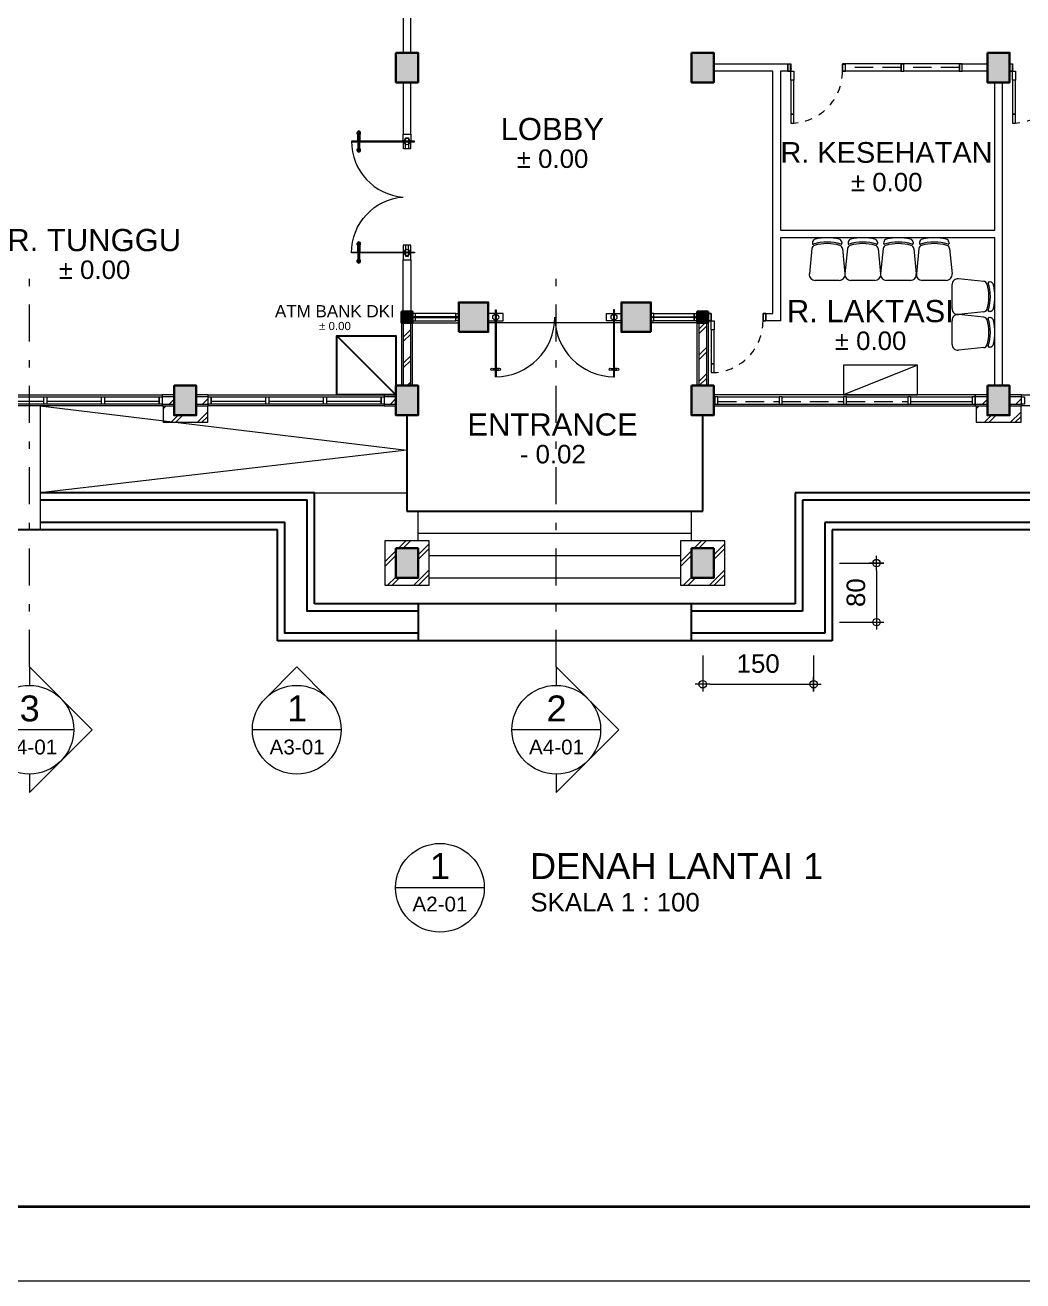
# Model space of a CAD drawing. Header units: millimetres. Extents: x -11 to 1625, y -267 to 180.
# Drawn here: x 1342.77 to 1356.27, y 118 to 134.98 of the extents above; entities that cross this region are included whole.
import ezdxf
from ezdxf.enums import TextEntityAlignment as Align

# ---------------------------------------------------------------- set-up
doc = ezdxf.new("R2010")
doc.units = ezdxf.units.MM
doc.linetypes.add('DASHDOT', pattern=[1, 0.5, -0.25, 0, -0.25])
doc.linetypes.add('HIDDEN', pattern=[0.375, 0.25, -0.125])
for name, color, linetype, lineweight in [('ars', 11, 'Continuous', 5), ('dinding', 5, 'Continuous', 15), ('FURNITURE', 163, 'Continuous', 5), ('GRS KOP', 1, 'Continuous', 35), ('KOLOM', 1, 'Continuous', 30), ('kop', 7, 'Continuous', 20), ('kus', 63, 'Continuous', 15), ('KUSEN', 30, 'Continuous', 15), ('lan', 7, 'Continuous', 15), ('not', 7, 'Continuous', 20), ('PARTISI', 190, 'Continuous', 9), ('sol kol', 8, 'Continuous', 0), ('u', 6, 'Continuous', 20)]:
    doc.layers.add(name, color=color, linetype=linetype, lineweight=lineweight)
doc.styles.add('BARU', font='complex.shx')
doc.styles.add('S', font='SIMPLEX', dxfattribs={"width": 1.1})
doc.styles.get("Standard").update_dxf_attribs({"font": 'ARIALUNI.TTF'})
doc.dimstyles.new('SK100', dxfattribs={"dimtxt": 0.25, "dimasz": 0.1, "dimexe": 0.1, "dimexo": 0, "dimgap": 0.15, "dimtad": 1, "dimdec": 0, "dimlfac": 100, "dimzin": 12, "dimdsep": 46, "dimtxsty": 'Standard', "dimblk": 'BULAT', "dimcen": 0.1, "dimclrd": 256, "dimclre": 256, "dimclrt": 256, "dimadec": 0, "dimazin": 3, "dimtfac": 1, "dimtdec": 0, "dimtofl": 0, "dimtmove": 0, "dimatfit": 3, "dimldrblk": 'BULAT', "dimfxl": 0, "dimtolj": 1, "dimtzin": 0, "dimlwd": -1, "dimlwe": -1, "dimarcsym": 0})
pattern_1 = [(45, (1349.4393, 126.65682), (-0.176777, 0.176777), []), (45, (1349.5018, 126.65682), (-0.176777, 0.176777), [])]

# ---------------------------------------------------------------- blocks, each defined once
blk = doc.blocks.new('kop')
at = {"layer": 'GRS KOP'}
blk.add_lwpolyline([(1, 54), (83, 54), (83, 1), (1, 1)], close=True, dxfattribs=at)
at = {"layer": 'kop', "color": 7}
blk.add_line((0, 0), (84, 0), dxfattribs=at)
at = {"layer": 'kop', "style": 'BARU', "flags": 4}
for p, height in [((73.8, 5.4), 0.35), ((80.303, 5.382), 0.25), ((73.8, 4.9), 0.35), ((80.303, 4.882), 0.25), ((73.8, 4.4), 0.35), ((80.303, 4.382), 0.25)]:
    blk.add_attdef('-', p, '', height=height, dxfattribs=at)
at = {"layer": 'kop', "flags": 4}
for tag, p in [('AR-00', (78.057, 2.648)), ('00', (81.238, 2.647))]:
    blk.add_attdef(tag, text='', height=0.35, dxfattribs=at).set_placement(p, align=Align.MIDDLE)
blk = doc.blocks.new('Ndtpd')
blk.add_line((0.747, 0), (-0.747, 0))
blk.add_circle((0, 0), 0.747)
at = {"flags": 4}
for tag, height, p in [('NO', 0.5, (0, 0.148)), ('NOLBR', 0.3, (0, -0.398))]:
    blk.add_attdef(tag, text='', height=height, dxfattribs=at).set_placement(p, align=Align.CENTER)
for tag, p, height in [('NDTPD', (1.516, 0.148), 0.5), ('SKALA', (1.523, -0.398), 0.3)]:
    blk.add_attdef(tag, p, '', height=height, dxfattribs=at)
blk = doc.blocks.new('Npkn')
for p, q in [((0, 0.849), (0.849, 0)), ((0, 0.849), (0, 0.6)), ((0.6, 0), (-0.6, 0)), ((0, -0.849), (0.849, 0)), ((0, -0.6), (0, -0.849))]:
    blk.add_line(p, q)
blk.add_circle((0, 0), 0.6)
at = {"color": 5, "style": 'S', "width": 0.75, "flags": 4}
blk.add_attdef('NO', text='', height=0.3, dxfattribs=at).set_placement((0.005, 0.113), align=Align.CENTER)
at = {"style": 'S', "width": 0.75, "flags": 4}
blk.add_attdef('NOLBR', text='', height=0.2, dxfattribs=at).set_placement((0.005, -0.334), align=Align.CENTER)
blk = doc.blocks.new('Ntm')
for p, q in [((-0.424, 0.424), (0, 0.849)), ((0.424, 0.424), (0, 0.849)), ((0.6, 0), (-0.6, 0))]:
    blk.add_line(p, q)
blk.add_circle((0, 0), 0.6)
at = {"color": 5, "style": 'S', "width": 0.75, "flags": 4}
blk.add_attdef('NO', text='', height=0.3, dxfattribs=at).set_placement((0.005, 0.113), align=Align.CENTER)
at = {"style": 'S', "width": 0.75, "flags": 4}
blk.add_attdef('NOLBR', text='', height=0.2, dxfattribs=at).set_placement((0.005, -0.334), align=Align.CENTER)
blk = doc.blocks.new('K1')
at = {"layer": 'KOLOM'}
blk.add_lwpolyline([(0.2, 0.15), (-0.2, 0.15), (-0.2, -0.15), (0.2, -0.15), (0.2, 0.15)], dxfattribs=at)
blk = doc.blocks.new('NOTASI RUANG')
at = {"layer": 'not'}
for height, p in [(0.26, (-0.011, 0.3)), (0.175, (-0.009, -0.017))]:
    blk.add_attdef('RUANG', text='', height=height, dxfattribs=at).set_placement(p, align=Align.MIDDLE_CENTER)
blk = doc.blocks.new('P 70')
at = {"linetype": 'HIDDEN', "ltscale": 0.3}
blk.add_lwpolyline([(-0.74, 0.1, -0.414214), (-0.04, 0.8, -1.303225)], format="xyb", dxfattribs=at)
for points in [[(-0.04, 0.8), (-0.08, 0.8), (-0.08, 0.68), (-0.04, 0.68)], [(-0.04, 0.68), (-0.08, 0.68), (-0.08, 0.22), (-0.04, 0.22)], [(-0.04, 0.1), (-0.08, 0.1), (-0.08, 0.22), (-0.04, 0.22)], [(-0.735, 0.06), (-0.74, 0.06), (-0.74, 0.061), (-0.74, 0.1), (-0.78, 0.1), (-0.78, 0), (-0.74, 0), (-0.74, 0.056), (-0.735, 0.058)], [(-0.742, 0.002), (-0.778, 0.002), (-0.778, 0.098), (-0.742, 0.098)], [(-0.045, 0.06), (-0.04, 0.06), (-0.04, 0.061), (-0.04, 0.1), (0, 0.1), (0, 0), (-0.04, 0), (-0.04, 0.056), (-0.045, 0.058)], [(-0.038, 0.002), (-0.002, 0.002), (-0.002, 0.098), (-0.038, 0.098)]]:
    blk.add_lwpolyline(points, close=True)
blk = doc.blocks.new('KP')
at = {"layer": 'KOLOM'}
blk.add_lwpolyline([(0.075, -0.075), (-0.075, -0.075), (-0.075, 0.075), (0.075, 0.075), (0.075, -0.075)], dxfattribs=at)
blk = doc.blocks.new('P1')
at = {"lineweight": 5}
h = blk.add_hatch(dxfattribs=at)
h.set_pattern_fill('ANSI31', color=256, scale=0.020282, angle=-315, style=0)
h.set_pattern_definition([(179.99999863, (-506.106483, 1417.280242), (6.07e-11, 0.0025352112676), [])])
h.paths.add_polyline_path([(-1.729, 0.805, -1), (-1.693, 0.77, -1)])
h.paths.add_polyline_path([(-1.724, 0.801, 1), (-1.697, 0.774, 1)], flags=16)
h = blk.add_hatch(dxfattribs=at)
h.set_pattern_fill('ANSI31', color=256, scale=0.020282, angle=-315, style=0)
h.set_pattern_definition([(270.00000137, (1414.9464214, -503.7726625), (0.0025352112676, 6.07e-11), [])])
h.paths.add_polyline_path([(-1.528, 0.605, 1), (-1.564, 0.641, 1)])
h.paths.add_polyline_path([(-1.532, 0.609, -1), (-1.56, 0.637, -1)], flags=16)
h = blk.add_hatch(dxfattribs=at)
h.set_pattern_fill('ANSI31', color=256, scale=0.020282, angle=-315, style=0)
h.set_pattern_definition([(179.99999863, (-505.0458133, 1416.2195722), (6.07e-11, 0.0025352112676), [])])
h.paths.add_polyline_path([(-0.668, -0.255, -1), (-0.632, -0.291, -1)])
h.paths.add_polyline_path([(-0.664, -0.259, 1), (-0.636, -0.287, 1)], flags=16)
h = blk.add_hatch(dxfattribs=at)
h.set_pattern_fill('ANSI31', color=256, scale=0.020282, angle=-315, style=0)
h.set_pattern_definition([(270.00000137, (1416.0070912, -504.8333323), (0.0025352112676, 6.07e-11), [])])
h.paths.add_polyline_path([(-0.468, -0.455, 1), (-0.504, -0.42, 1)])
h.paths.add_polyline_path([(-0.472, -0.451, -1), (-0.499, -0.424, -1)], flags=16)
for p, q in [((-1.724, 0.801), (-1.697, 0.774)), ((-1.686, 0.781), (-1.623, 0.718)), ((-1.553, 0.648), (-1.616, 0.711)), ((-1.532, 0.609), (-1.56, 0.637)), ((-0.664, -0.259), (-0.636, -0.287)), ((-0.625, -0.28), (-0.562, -0.343)), ((-0.492, -0.413), (-0.555, -0.35)), ((-0.472, -0.451), (-0.499, -0.424))]:
    blk.add_line(p, q, dxfattribs=at)
at = {"color": 9, "lineweight": 5}
for p, q in [((-1.641, 0.7), (-1.704, 0.763)), ((-1.634, 0.693), (-1.571, 0.63)), ((-0.58, -0.361), (-0.643, -0.298)), ((-0.573, -0.368), (-0.51, -0.431))]:
    blk.add_line(p, q, dxfattribs=at)
at = {"color": 8, "lineweight": 5}
for p, q in [((-1.64, 0.701), (-1.703, 0.763)), ((-1.639, 0.702), (-1.701, 0.764)), ((-1.636, 0.705), (-1.697, 0.766)), ((-1.631, 0.71), (-1.692, 0.771)), ((-1.633, 0.694), (-1.57, 0.631)), ((-1.632, 0.695), (-1.57, 0.633)), ((-1.629, 0.698), (-1.568, 0.637)), ((-1.624, 0.703), (-1.563, 0.642)), ((-0.58, -0.36), (-0.642, -0.297)), ((-0.578, -0.358), (-0.64, -0.296)), ((-0.575, -0.356), (-0.636, -0.294)), ((-0.57, -0.351), (-0.631, -0.29)), ((-0.572, -0.367), (-0.51, -0.43)), ((-0.571, -0.366), (-0.509, -0.428)), ((-0.568, -0.363), (-0.507, -0.424)), ((-0.563, -0.358), (-0.502, -0.419))]:
    blk.add_line(p, q, dxfattribs=at)
for points in [[(-1.1, 1.241), (-1.701, 0.64), (-1.694, 0.633), (-1.093, 1.234), (-1.1, 1.241)], [(-1.273, 1.202), (-1.202, 1.273), (-1.061, 1.132), (-1.132, 1.061), (-1.273, 1.202)], [(-0.032, 0.173), (-0.633, -0.428), (-0.64, -0.421), (-0.039, 0.18), (-0.032, 0.173)], [(-0.071, 0), (0, 0.071), (-0.142, 0.212), (-0.212, 0.142), (-0.071, 0)]]:
    blk.add_lwpolyline(points)
at = {"lineweight": 9}
for points in [[(-1.153, 1.181), (-1.181, 1.153), (-1.216, 1.188), (-1.188, 1.216)], [(-1.082, 1.11), (-1.11, 1.082), (-1.181, 1.153), (-1.153, 1.181)], [(-0.163, 0.191), (-0.191, 0.163), (-0.12, 0.092), (-0.092, 0.12)], [(-0.092, 0.12), (-0.12, 0.092), (-0.085, 0.057), (-0.057, 0.085)]]:
    blk.add_lwpolyline(points, close=True, dxfattribs=at)
at = {"lineweight": 5}
for points in [[(-1.697, 0.801), (-1.724, 0.774)], [(-1.532, 0.637), (-1.56, 0.609)], [(-0.636, -0.259), (-0.664, -0.287)], [(-0.472, -0.424), (-0.499, -0.451)]]:
    blk.add_lwpolyline(points, dxfattribs=at)
for points in [[(-1.701, 0.64, 0.396093), (-0.672, 0.601)], [(-0.633, -0.428, -0.396093), (-0.672, 0.601)]]:
    blk.add_lwpolyline(points, format="xyb")
for centre in [(-1.167, 1.167), (-0.106, 0.106)]:
    blk.add_circle(centre, 0.04)
for centre, radius in [((-1.711, 0.788), 0.0254), ((-1.711, 0.788), 0.0195), ((-1.546, 0.623), 0.0254), ((-1.546, 0.623), 0.0195), ((-0.65, -0.273), 0.0254), ((-0.65, -0.273), 0.0195), ((-0.486, -0.437), 0.0254), ((-0.486, -0.437), 0.0195)]:
    blk.add_circle(centre, radius, dxfattribs=at)
blk = doc.blocks.new('KR 02')
for p, q in [((-0.516, 0.198), (-0.501, 0.2)), ((-0.431, 0.207), (-0.088, 0.241)), ((0, 0.162), (0, -0.162)), ((-0.516, -0.198), (-0.501, -0.2)), ((-0.431, -0.207), (-0.088, -0.241))]:
    blk.add_line(p, q)
for centre, radius, start, end in [((-0.511, 0.149), 0.05, 95.7106, 166.8763), ((0.127, 0), 0.645, 163.134, 196.866), ((-0.5, 0.19), 0.01, 343.134, 95.7106), ((0.127, 0), 0.625, 164.1329, 195.8671), ((-0.426, 0.157), 0.05, 95.7106, 164.1329), ((-0.08, 0.162), 0.08, 0, 95.7106), ((0.127, 0), 0.705, 166.8763, 193.1237), ((-0.511, -0.149), 0.05, 193.1237, 264.2894), ((-0.08, -0.162), 0.08, 264.2894, 0), ((-0.5, -0.19), 0.01, 264.2894, 16.866), ((-0.426, -0.157), 0.05, 195.8671, 264.2894)]:
    blk.add_arc(centre, radius, start, end)
blk = doc.blocks.new('R. LAKTASI')
blk.add_lwpolyline([(1.756, 0.4), (0.756, 0.4), (0.756, 0), (1.756, 0), (1.756, 0.4), (0.756, 0)])
for p, rotation in [((0.533, 1.547), 270), ((0.533, 1.547), 270), ((1.015, 1.547), 270), ((1.015, 1.547), 270), ((1.497, 1.547), 270), ((1.497, 1.547), 270), ((1.981, 1.547), 270), ((1.981, 1.547), 270), ((2.222, 1.328), 180), ((2.222, 1.328), 180), ((2.222, 0.845), 180), ((2.222, 0.845), 180)]:
    blk.add_blockref('KR 02', p, dxfattribs=dict(rotation=rotation))
blk = doc.blocks.new('BULAT')
for p, q in [((-1, 0), (1, 0)), ((0, -1), (0, 1))]:
    blk.add_line(p, q)
blk.add_circle((0, 0), 0.5)
blk = doc.blocks.new('*D1362')
at = {"layer": 'Defpoints', "color": 0, "ltscale": 0.15}
for p in [(1353.789, 127.707), (1353.789, 126.907), (1354.289, 126.907)]:
    blk.add_point(p, dxfattribs=at)
at = {"layer": 'u', "ltscale": 0.15}
for p, q in [((1353.789, 127.707), (1354.389, 127.707)), ((1354.289, 127.607), (1354.289, 127.007)), ((1353.789, 126.907), (1354.389, 126.907))]:
    blk.add_line(p, q, dxfattribs=at)
at = {"layer": 'u', "ltscale": 0.15, "xscale": 0.1, "yscale": 0.1, "zscale": 0.1}
for p, rotation in [((1354.289, 127.707), 90), ((1354.289, 126.907), 270)]:
    blk.add_blockref('BULAT', p, dxfattribs=dict(at, rotation=rotation))
at = {"layer": 'u', "ltscale": 0.15, "insert": (1354.012, 127.307), "char_height": 0.25, "attachment_point": 5, "rotation": 90}
blk.add_mtext('\\A1;80', dxfattribs=at)
blk = doc.blocks.new('*D1363')
at = {"layer": 'Defpoints', "color": 0, "ltscale": 0.15}
for p in [(1351.939, 126.457), (1353.439, 126.457), (1353.439, 126.068)]:
    blk.add_point(p, dxfattribs=at)
at = {"layer": 'u', "ltscale": 0.15}
for p, q in [((1351.939, 126.457), (1351.939, 125.968)), ((1353.439, 126.457), (1353.439, 125.968)), ((1352.039, 126.068), (1353.339, 126.068))]:
    blk.add_line(p, q, dxfattribs=at)
at = {"layer": 'u', "ltscale": 0.15, "xscale": 0.1, "yscale": 0.1, "zscale": 0.1, "rotation": 180}
blk.add_blockref('BULAT', (1351.939, 126.068), dxfattribs=at)
at = {"layer": 'u', "ltscale": 0.15, "xscale": 0.1, "yscale": 0.1, "zscale": 0.1}
blk.add_blockref('BULAT', (1353.439, 126.068), dxfattribs=at)
at = {"layer": 'u', "ltscale": 0.15, "insert": (1352.689, 126.346), "char_height": 0.25, "attachment_point": 5}
blk.add_mtext('\\A1;150', dxfattribs=at)

msp = doc.modelspace()

# ---------------------------------------------------------------- hatches: boundary and pattern name
at = {"layer": 'ars'}
h = msp.add_hatch(dxfattribs=at)
h.set_pattern_fill('TEMBOK', color=256, scale=0.25)
h.set_pattern_definition(pattern_1)
h.paths.add_polyline_path([(1347.8893084, 130.9568196), (1347.8893084, 130.1068196), (1347.9893084, 130.1068196), (1347.9893084, 130.9568196)])
h = msp.add_hatch(dxfattribs=at)
h.set_pattern_fill('TEMBOK', color=256, scale=0.25)
h.set_pattern_definition(pattern_1)
h.paths.add_polyline_path([(1351.9893084, 130.9568196), (1351.9893084, 130.1068196), (1351.8893084, 130.1068196), (1351.8893084, 130.9568196)])
h = msp.add_hatch(dxfattribs=at)
h.set_pattern_fill('TEMBOK', color=256, scale=0.25)
h.set_pattern_definition([(45, (1340.37137, 128.33182), (-0.176777, 0.176777), []), (45, (1340.43387, 128.33182), (-0.176777, 0.176777), [])])
h.paths.add_polyline_path([(1344.7893084, 129.9568196), (1344.6293084, 129.9568196), (1344.6293084, 129.8568196), (1344.7893084, 129.8568196)])
h = msp.add_hatch(dxfattribs=at)
h.set_pattern_fill('TEMBOK', color=256, scale=0.25)
h.set_pattern_definition([(45, (1340.82137, 128.33182), (-0.176777, 0.176777), []), (45, (1340.88387, 128.33182), (-0.176777, 0.176777), [])])
h.paths.add_polyline_path([(1345.2493084, 129.9568196), (1345.0893084, 129.9568196), (1345.0893084, 129.8568196), (1345.2493084, 129.8568196)])
h = msp.add_hatch(dxfattribs=at)
h.set_pattern_fill('TEMBOK', color=256, scale=0.25)
h.set_pattern_definition([(45, (1343.36137, 128.33182), (-0.176777, 0.176777), []), (45, (1343.42387, 128.33182), (-0.176777, 0.176777), [])])
h.paths.add_polyline_path([(1347.7893084, 129.9568196), (1347.6293084, 129.9568196), (1347.6293084, 129.8568196), (1347.7893084, 129.8568196)])
h = msp.add_hatch(dxfattribs=at)
h.set_pattern_fill('TEMBOK', color=256, scale=0.25)
h.set_pattern_definition([(45, (1351.37137, 128.33182), (-0.176777, 0.176777), []), (45, (1351.43387, 128.33182), (-0.176777, 0.176777), [])])
h.paths.add_polyline_path([(1355.7893084, 129.9568196), (1355.6393084, 129.9568196), (1355.6393084, 129.8568196), (1355.7893084, 129.8568196)])
h = msp.add_hatch(dxfattribs=at)
h.set_pattern_fill('TEMBOK', color=256, scale=0.25)
h.set_pattern_definition([(45, (1351.82137, 128.33182), (-0.176777, 0.176777), []), (45, (1351.88387, 128.33182), (-0.176777, 0.176777), [])])
h.paths.add_polyline_path([(1356.2493084, 129.9568196), (1356.0893084, 129.9568196), (1356.0893084, 129.8568196), (1356.2493084, 129.8568196)])
h = msp.add_hatch(dxfattribs=at)
h.set_pattern_fill('TEMBOK', color=256, scale=0.25)
h.set_pattern_definition([(45, (1070.21416, 61.1967), (-0.1767767, 0.1767767), []), (45, (1070.27666, 61.1967), (-0.1767767, 0.1767767), [])])
h.paths.add_polyline_path([(1344.7893084, 129.7068196), (1344.7893084, 129.8318196), (1344.6393084, 129.8318196), (1344.6393084, 129.6068196), (1345.2393084, 129.6068196), (1345.2393084, 129.8318196), (1345.0893084, 129.8318196), (1345.0893084, 129.7068196)])
h = msp.add_hatch(dxfattribs=at)
h.set_pattern_fill('TEMBOK', color=256, scale=0.25)
h.set_pattern_definition([(45, (1081.21416, 61.1967), (-0.1767767, 0.1767767), []), (45, (1081.27666, 61.1967), (-0.1767767, 0.1767767), [])])
h.paths.add_polyline_path([(1355.7893084, 129.7068196), (1355.7893084, 129.8318196), (1355.6393084, 129.8318196), (1355.6393084, 129.6068196), (1356.2393084, 129.6068196), (1356.2393084, 129.8318196), (1356.0893084, 129.8318196), (1356.0893084, 129.7068196)])
h = msp.add_hatch(dxfattribs=at)
h.set_pattern_fill('TEMBOK', color=256, scale=0.25)
h.set_pattern_definition([(45, (1067.21416, 61.1967), (-0.1767767, 0.1767767), []), (45, (1067.27666, 61.1967), (-0.1767767, 0.1767767), [])])
h.paths.add_polyline_path([(1348.2393084, 128.0068196), (1347.6393084, 128.0068196), (1347.6393084, 127.4068196), (1348.2393084, 127.4068196)])
h.paths.add_polyline_path([(1348.0893084, 127.5068196), (1347.7893084, 127.5068196), (1347.7893084, 127.9068196), (1348.0893084, 127.9068196)], flags=16)
h = msp.add_hatch(dxfattribs=at)
h.set_pattern_fill('TEMBOK', color=256, scale=0.25)
h.set_pattern_definition([(45, (1071.21416, 61.1967), (-0.1767767, 0.1767767), []), (45, (1071.27666, 61.1967), (-0.1767767, 0.1767767), [])])
h.paths.add_polyline_path([(1352.2393084, 128.0068196), (1351.6393084, 128.0068196), (1351.6393084, 127.4068196), (1352.2393084, 127.4068196)])
h.paths.add_polyline_path([(1352.0893084, 127.5068196), (1351.7893084, 127.5068196), (1351.7893084, 127.9068196), (1352.0893084, 127.9068196)], flags=16)
at = {"layer": 'sol kol'}
for points in [[(1347.7893084, 134.6068196), (1347.7893084, 134.2068196), (1348.0893084, 134.2068196), (1348.0893084, 134.6068196)], [(1351.7893084, 134.6068196), (1351.7893084, 134.2068196), (1352.0893084, 134.2068196), (1352.0893084, 134.6068196)], [(1355.7893084, 134.6068196), (1355.7893084, 134.2068196), (1356.0893084, 134.2068196), (1356.0893084, 134.6068196)], [(1347.8643084, 131.1068196), (1348.0143084, 131.1068196), (1348.0143084, 130.9568196), (1347.8643084, 130.9568196)], [(1348.6393084, 131.2318196), (1348.6393084, 130.8318196), (1349.0393084, 130.8318196), (1349.0393084, 131.2318196)], [(1350.8393084, 131.2318196), (1350.8393084, 130.8318196), (1351.2393084, 130.8318196), (1351.2393084, 131.2318196)], [(1352.0143084, 131.1068196), (1351.8643084, 131.1068196), (1351.8643084, 130.9568196), (1352.0143084, 130.9568196)], [(1344.7893084, 130.1068196), (1344.7893084, 129.7068196), (1345.0893084, 129.7068196), (1345.0893084, 130.1068196)], [(1347.7893084, 130.1068196), (1347.7893084, 129.7068196), (1348.0893084, 129.7068196), (1348.0893084, 130.1068196)], [(1351.7893084, 130.1068196), (1351.7893084, 129.7068196), (1352.0893084, 129.7068196), (1352.0893084, 130.1068196)], [(1355.7893084, 130.1068196), (1355.7893084, 129.7068196), (1356.0893084, 129.7068196), (1356.0893084, 130.1068196)], [(1347.7893084, 127.9068196), (1347.7893084, 127.5068196), (1348.0893084, 127.5068196), (1348.0893084, 127.9068196)], [(1351.7893084, 127.9068196), (1351.7893084, 127.5068196), (1352.0893084, 127.5068196), (1352.0893084, 127.9068196)]]:
    msp.add_hatch(color=256, dxfattribs=at).paths.add_polyline_path(points)

# ---------------------------------------------------------------- linework, layer by layer
for p, q in [((1347.9393084, 129.7068196), (1347.9393084, 128.4068196)), ((1351.9393084, 128.4068196), (1351.9393084, 129.7068196)), ((1346.6893084, 128.6568196), (1342.9793084, 128.6568196)), ((1346.6893084, 127.1568196), (1346.6893084, 128.6568196)), ((1362.0143084, 128.6568196), (1353.1893084, 128.6568196)), ((1353.1893084, 128.6568196), (1353.1893084, 127.1568196)), ((1362.0143084, 128.5568196), (1353.2893084, 128.5568196)), ((1353.2893084, 128.5568196), (1353.2893084, 127.0568196)), ((1347.9393084, 128.4068196), (1351.9393084, 128.4068196)), ((1362.0143084, 128.2568196), (1353.5893084, 128.2568196)), ((1353.5893084, 128.2568196), (1353.5893084, 126.7568196)), ((1346.1893084, 128.1568196), (1337.1893084, 128.1568196)), ((1346.1893084, 126.6568196), (1346.1893084, 128.1568196)), ((1363.6893084, 128.1568196), (1353.6893084, 128.1568196)), ((1353.6893084, 128.1568196), (1353.6893084, 126.6568196)), ((1353.1893084, 127.1568196), (1346.6893084, 127.1568196)), ((1348.0893084, 127.1568196), (1348.0893084, 126.6568196)), ((1351.7893084, 126.6568196), (1351.7893084, 127.1568196)), ((1353.2893084, 127.0568196), (1351.7893084, 127.0568196)), ((1353.5893084, 126.7568196), (1351.7893084, 126.7568196)), ((1353.6893084, 126.6568196), (1346.1893084, 126.6568196))]:
    msp.add_line(p, q)
for points in [[(1346.9893084, 130.7818196), (1347.7893084, 130.7818196), (1347.7893084, 129.9818196), (1346.9893084, 129.9818196), (1346.9893084, 130.7818196), (1347.7893084, 129.9818196)], [(1348.0893084, 127.0568196), (1346.5893084, 127.0568196), (1346.5893084, 128.5568196), (1342.9793084, 128.5568196)], [(1348.0893084, 126.7568196), (1346.2893084, 126.7568196), (1346.2893084, 128.2568196), (1342.9793084, 128.2568196)]]:
    msp.add_lwpolyline(points)
at = {"layer": 'ars'}
for points in [[(1347.8893084, 130.9568196), (1347.8893084, 130.1068196), (1347.9893084, 130.1068196), (1347.9893084, 130.9568196)], [(1351.9893084, 130.9568196), (1351.9893084, 130.1068196), (1351.8893084, 130.1068196), (1351.8893084, 130.9568196)], [(1344.7893084, 129.9568196), (1344.6293084, 129.9568196), (1344.6293084, 129.8568196), (1344.7893084, 129.8568196)], [(1345.2493084, 129.9568196), (1345.0893084, 129.9568196), (1345.0893084, 129.8568196), (1345.2493084, 129.8568196)], [(1347.7893084, 129.9568196), (1347.6293084, 129.9568196), (1347.6293084, 129.8568196), (1347.7893084, 129.8568196)], [(1355.7893084, 129.9568196), (1355.6243084, 129.9568196), (1355.6243084, 129.8568196), (1355.7893084, 129.8568196)], [(1356.2493084, 129.9568196), (1356.0893084, 129.9568196), (1356.0893084, 129.8568196), (1356.2493084, 129.8568196)]]:
    msp.add_lwpolyline(points, close=True, dxfattribs=at)
at = {"layer": 'dinding'}
for points in [[(1347.8643084, 130.9568196), (1347.8643084, 130.1068196), (1348.0143084, 130.1068196), (1348.0143084, 130.9568196)], [(1352.0143084, 130.9568196), (1352.0143084, 130.1068196), (1351.8643084, 130.1068196), (1351.8643084, 130.9568196)], [(1344.7893084, 129.9818196), (1344.6293084, 129.9818196), (1344.6293084, 129.8318196), (1344.7893084, 129.8318196)], [(1345.2493084, 129.9818196), (1345.0893084, 129.9818196), (1345.0893084, 129.8318196), (1345.2493084, 129.8318196)], [(1347.7893084, 129.9818196), (1347.6293084, 129.9818196), (1347.6293084, 129.8318196), (1347.7893084, 129.8318196)], [(1355.7893084, 129.9818196), (1355.6243084, 129.9818196), (1355.6243084, 129.8318196), (1355.7893084, 129.8318196)], [(1356.2493084, 129.9818196), (1356.0893084, 129.9818196), (1356.0893084, 129.8318196), (1356.2493084, 129.8318196)]]:
    msp.add_lwpolyline(points, close=True, dxfattribs=at)
at = {"layer": 'KOLOM'}
for points in [[(1348.6393084, 130.8318196), (1349.0393084, 130.8318196), (1349.0393084, 131.2318196), (1348.6393084, 131.2318196)], [(1351.2393084, 130.8318196), (1350.8393084, 130.8318196), (1350.8393084, 131.2318196), (1351.2393084, 131.2318196)]]:
    msp.add_lwpolyline(points, close=True, dxfattribs=at)
at = {"layer": 'kus'}
for p, q in [((1354.6193084, 134.4568196), (1353.8693084, 134.4568196)), ((1354.6193084, 134.3568196), (1353.8693084, 134.3568196)), ((1355.4093084, 134.4568196), (1354.6593084, 134.4568196)), ((1355.4093084, 134.3568196), (1354.6593084, 134.3568196)), ((1348.5993084, 131.0818196), (1348.0543084, 131.0818196)), ((1348.0543084, 130.9818196), (1348.5993084, 130.9818196)), ((1351.2793084, 131.0818196), (1351.8243084, 131.0818196)), ((1351.8243084, 130.9818196), (1351.2793084, 130.9818196)), ((1351.8243084, 131.0818196), (1351.8243084, 130.9818196)), ((1352.1443084, 129.9568196), (1352.9743084, 129.9568196)), ((1353.0143084, 129.9568196), (1353.8443084, 129.9568196)), ((1353.8843084, 129.9568196), (1354.7143084, 129.9568196)), ((1354.7543084, 129.9568196), (1355.5843084, 129.9568196)), ((1343.0293084, 129.8918196), (1342.2893084, 129.8918196)), ((1343.8093084, 129.8918196), (1343.0693084, 129.8918196)), ((1344.5893084, 129.8918196), (1343.8493084, 129.8918196)), ((1346.0293084, 129.8918196), (1345.2893084, 129.8918196)), ((1346.8093084, 129.8918196), (1346.0693084, 129.8918196)), ((1347.5893084, 129.8918196), (1346.8493084, 129.8918196)), ((1352.1443084, 129.8568196), (1352.9743084, 129.8568196)), ((1353.0143084, 129.8568196), (1353.8443084, 129.8568196)), ((1353.8843084, 129.8568196), (1354.7143084, 129.8568196)), ((1354.7543084, 129.8918196), (1355.5843084, 129.8918196)), ((1354.7543084, 129.8568196), (1355.5843084, 129.8568196))]:
    msp.add_line(p, q, dxfattribs=at)
at = {"layer": 'kus', "linetype": 'HIDDEN'}
for p, q in [((1354.6193084, 134.4068196), (1353.8693084, 134.4068196)), ((1355.4093084, 134.4068196), (1354.6593084, 134.4068196)), ((1352.1443084, 129.8918196), (1352.9743084, 129.8918196)), ((1353.0143084, 129.8918196), (1353.8443084, 129.8918196)), ((1353.8843084, 129.8918196), (1354.7143084, 129.8918196))]:
    msp.add_line(p, q, dxfattribs=at)
at = {"layer": 'kus'}
for points in [[(1354.6193084, 134.3568196), (1354.6593084, 134.3568196), (1354.6593084, 134.4568196), (1354.6193084, 134.4568196)], [(1354.6213084, 134.3588196), (1354.6573084, 134.3588196), (1354.6573084, 134.4548196), (1354.6213084, 134.4548196)], [(1355.4093084, 134.3568196), (1355.4493084, 134.3568196), (1355.4493084, 134.4568196), (1355.4093084, 134.4568196)], [(1355.4113084, 134.3588196), (1355.4473084, 134.3588196), (1355.4473084, 134.4548196), (1355.4113084, 134.4548196)], [(1349.1443084, 130.2268196), (1349.1343084, 130.2268196), (1349.1343084, 131.1318196), (1349.1443084, 131.1318196)], [(1350.7343084, 130.2268196), (1350.7443084, 130.2268196), (1350.7443084, 131.1318196), (1350.7343084, 131.1318196)], [(1348.0543084, 131.0263196), (1348.0528561, 131.0263196), (1348.0528561, 131.0288196), (1348.0511088, 131.0288196), (1348.04935, 131.0263196), (1348.0393084, 131.0263196), (1348.0393084, 131.0373196), (1348.04935, 131.0373196), (1348.0511088, 131.0348196), (1348.0528561, 131.0348196), (1348.0528561, 131.0373196), (1348.0543084, 131.0373196), (1348.0543084, 131.0818196), (1348.0143084, 131.0818196), (1348.0143084, 130.9818196), (1348.0543084, 130.9818196)], [(1348.0373084, 131.0243196), (1348.0373084, 131.0393196), (1348.0523084, 131.0393196), (1348.0523084, 131.0798196), (1348.0163084, 131.0798196), (1348.0163084, 130.9838196), (1348.0523084, 130.9838196), (1348.0523084, 131.0243196)], [(1348.0393084, 131.0368196), (1348.0393084, 131.0268196), (1348.6143084, 131.0268196), (1348.6143084, 131.0368196)], [(1348.6013084, 131.0798196), (1348.6373084, 131.0798196), (1348.6373084, 130.9838196), (1348.6013084, 130.9838196), (1348.6013084, 131.0243196), (1348.6163084, 131.0243196), (1348.6163084, 131.0393196), (1348.6013084, 131.0393196)], [(1351.2773084, 131.0798196), (1351.2413084, 131.0798196), (1351.2413084, 130.9838196), (1351.2773084, 130.9838196), (1351.2773084, 131.0243196), (1351.2623084, 131.0243196), (1351.2623084, 131.0393196), (1351.2773084, 131.0393196)], [(1351.8393084, 131.0368196), (1351.8393084, 131.0268196), (1351.2643084, 131.0268196), (1351.2643084, 131.0368196)], [(1351.8243084, 131.0263196), (1351.8257607, 131.0263196), (1351.8257607, 131.0288196), (1351.827508, 131.0288196), (1351.8292668, 131.0263196), (1351.8393084, 131.0263196), (1351.8393084, 131.0373196), (1351.8292668, 131.0373196), (1351.827508, 131.0348196), (1351.8257607, 131.0348196), (1351.8257607, 131.0373196), (1351.8243084, 131.0373196), (1351.8243084, 131.0818196), (1351.8643084, 131.0818196), (1351.8643084, 130.9818196), (1351.8243084, 130.9818196)], [(1351.8413084, 131.0243196), (1351.8413084, 131.0393196), (1351.8263084, 131.0393196), (1351.8263084, 131.0798196), (1351.8623084, 131.0798196), (1351.8623084, 130.9838196), (1351.8263084, 130.9838196), (1351.8263084, 131.0243196)], [(1342.2893084, 129.9568196), (1344.5893084, 129.9568196), (1344.5893084, 129.8568196), (1342.2893084, 129.8568196)], [(1343.0693084, 129.8568196), (1343.0293084, 129.8568196), (1343.0293084, 129.9568196), (1343.0693084, 129.9568196)], [(1343.8493084, 129.8568196), (1343.8093084, 129.8568196), (1343.8093084, 129.9568196), (1343.8493084, 129.9568196)], [(1344.6293084, 129.8568196), (1344.5893084, 129.8568196), (1344.5893084, 129.9568196), (1344.6293084, 129.9568196)], [(1345.2893084, 129.8568196), (1345.2493084, 129.8568196), (1345.2493084, 129.9568196), (1345.2893084, 129.9568196)], [(1345.2893084, 129.9568196), (1347.5893084, 129.9568196), (1347.5893084, 129.8568196), (1345.2893084, 129.8568196)], [(1346.0693084, 129.8568196), (1346.0293084, 129.8568196), (1346.0293084, 129.9568196), (1346.0693084, 129.9568196)], [(1346.8493084, 129.8568196), (1346.8093084, 129.8568196), (1346.8093084, 129.9568196), (1346.8493084, 129.9568196)], [(1347.6293084, 129.8568196), (1347.5893084, 129.8568196), (1347.5893084, 129.9568196), (1347.6293084, 129.9568196)], [(1352.1043084, 129.8568196), (1352.1443084, 129.8568196), (1352.1443084, 129.9568196), (1352.1043084, 129.9568196)], [(1352.9743084, 129.8568196), (1353.0143084, 129.8568196), (1353.0143084, 129.9568196), (1352.9743084, 129.9568196)], [(1353.8443084, 129.8568196), (1353.8843084, 129.8568196), (1353.8843084, 129.9568196), (1353.8443084, 129.9568196)], [(1354.7143084, 129.8568196), (1354.7543084, 129.8568196), (1354.7543084, 129.9568196), (1354.7143084, 129.9568196)], [(1355.5843084, 129.8568196), (1355.6243084, 129.8568196), (1355.6243084, 129.9568196), (1355.5843084, 129.9568196)], [(1356.2893084, 129.8568196), (1356.2493084, 129.8568196), (1356.2493084, 129.9568196), (1356.2893084, 129.9568196)]]:
    msp.add_lwpolyline(points, close=True, dxfattribs=at)
for points in [[(1348.6393084, 131.0218196), (1348.6393084, 130.9818196), (1348.5993084, 130.9818196), (1348.5993084, 131.0263196), (1348.6007607, 131.0263196), (1348.6007607, 131.0288196), (1348.602508, 131.0288196), (1348.6042668, 131.0263196), (1348.6143084, 131.0263196), (1348.6143084, 131.0373196), (1348.6042668, 131.0373196), (1348.602508, 131.0348196), (1348.6007607, 131.0348196), (1348.6007607, 131.0373196), (1348.5993084, 131.0373196), (1348.5993084, 131.0818196), (1348.6393084, 131.0818196), (1348.6393084, 131.0253256), (1348.6393084, 131.0235669), (1348.6393084, 131.0218196), (1348.6393084, 131.0218196)], [(1349.0393084, 131.0818196), (1349.0393084, 130.9818196), (1349.2393084, 130.9818196), (1349.2393084, 131.0818196), (1349.0393084, 131.0818196)], [(1350.8393084, 131.0818196), (1350.8393084, 130.9818196), (1350.6393084, 130.9818196), (1350.6393084, 131.0818196), (1350.8393084, 131.0818196)], [(1351.2393084, 131.0218196), (1351.2393084, 130.9818196), (1351.2793084, 130.9818196), (1351.2793084, 131.0263196), (1351.2778561, 131.0263196), (1351.2778561, 131.0288196), (1351.2761088, 131.0288196), (1351.27435, 131.0263196), (1351.2643084, 131.0263196), (1351.2643084, 131.0373196), (1351.27435, 131.0373196), (1351.2761088, 131.0348196), (1351.2778561, 131.0348196), (1351.2778561, 131.0373196), (1351.2793084, 131.0373196), (1351.2793084, 131.0818196), (1351.2393084, 131.0818196), (1351.2393084, 131.0253256), (1351.2393084, 131.0235669), (1351.2393084, 131.0218196), (1351.2393084, 131.0218196)], [(1349.1004887, 130.3368196), (1349.1343084, 130.3368196), (1349.1343084, 130.3168196), (1349.1004887, 130.3168196)], [(1349.1781281, 130.3368196), (1349.1443084, 130.3368196), (1349.1443084, 130.3168196), (1349.1781281, 130.3168196)], [(1350.7004887, 130.3368196), (1350.7343084, 130.3368196), (1350.7343084, 130.3168196), (1350.7004887, 130.3168196)], [(1350.7781281, 130.3368196), (1350.7443084, 130.3368196), (1350.7443084, 130.3168196), (1350.7781281, 130.3168196)]]:
    msp.add_lwpolyline(points, dxfattribs=at)
for centre, radius in [((1349.1393084, 131.0318196), 0.04), ((1350.7393084, 131.0318196), 0.04), ((1349.0893084, 130.3268196), 0.015), ((1349.1893084, 130.3268196), 0.015), ((1350.6893084, 130.3268196), 0.015), ((1350.7893084, 130.3268196), 0.015)]:
    msp.add_circle(centre, radius, dxfattribs=at)
for centre, start, end in [((1349.1343084, 131.0318196), 270, 0), ((1350.7443084, 131.0318196), 180, 270)]:
    msp.add_arc(centre, 0.805, start, end, dxfattribs=at)
at = {"layer": 'KUSEN'}
for p, q in [((1349.0393084, 130.9818196), (1349.0393084, 131.0818196)), ((1350.8393084, 130.9818196), (1350.8393084, 131.0818196))]:
    msp.add_line(p, q, dxfattribs=at)
at = {"layer": 'lan'}
for p, q in [((1348.0143084, 130.9568196), (1348.6393084, 130.9568196)), ((1350.8393084, 130.9568196), (1349.0393084, 130.9568196)), ((1351.8643084, 130.9568196), (1351.2393084, 130.9568196)), ((1342.9793084, 129.8318196), (1342.9793084, 128.1568196)), ((1344.6393084, 129.8318196), (1344.6393084, 129.6068196)), ((1345.2393084, 129.8318196), (1345.2393084, 129.6068196)), ((1355.6393084, 129.8318196), (1355.6393084, 129.6068196)), ((1356.2393084, 129.8318196), (1356.2393084, 129.6068196)), ((1345.2393084, 129.6068196), (1344.6393084, 129.6068196)), ((1356.2393084, 129.6068196), (1355.6393084, 129.6068196)), ((1343.9393084, 128.6568196), (1347.9393084, 128.6568196)), ((1348.0893084, 128.0068196), (1348.0893084, 128.4068196)), ((1351.7893084, 128.0068196), (1351.7893084, 128.4068196)), ((1351.7893084, 128.1068196), (1348.0893084, 128.1068196)), ((1351.6393084, 127.8068196), (1348.2393084, 127.8068196)), ((1348.2393084, 127.5068196), (1351.6393084, 127.5068196))]:
    msp.add_line(p, q, dxfattribs=at)
for points in [[(1342.2493084, 129.9818196), (1344.6293084, 129.9818196), (1344.6293084, 129.8318196), (1342.2493084, 129.8318196)], [(1345.2493084, 129.9818196), (1347.6293084, 129.9818196), (1347.6293084, 129.8318196), (1345.2493084, 129.8318196)], [(1355.6243084, 129.9818196), (1352.0893084, 129.9818196), (1352.0893084, 129.8318196), (1355.6243084, 129.8318196)], [(1356.2493084, 129.9818196), (1358.6293084, 129.9818196), (1358.6293084, 129.8318196), (1356.2493084, 129.8318196)], [(1347.6393084, 127.4068196), (1348.2393084, 127.4068196), (1348.2393084, 128.0068196), (1347.6393084, 128.0068196)], [(1351.6393084, 127.4068196), (1352.2393084, 127.4068196), (1352.2393084, 128.0068196), (1351.6393084, 128.0068196)]]:
    msp.add_lwpolyline(points, close=True, dxfattribs=at)
msp.add_lwpolyline([(1342.9793084, 129.8318196), (1347.9393084, 129.2318196), (1342.9793084, 128.6568196)], dxfattribs=at)
at = {"layer": 'not', "linetype": 'DASHDOT'}
for p, q in [((1349.9574537, 126.3020243), (1349.9574537, 131.6844787)), ((1342.8318002, 126.3020243), (1342.8318002, 131.6068196))]:
    msp.add_line(p, q, dxfattribs=at)
at = {"layer": 'PARTISI'}
for points in [[(1347.8893084, 134.6068196), (1347.9893084, 134.6068196), (1347.9893084, 136.2068196), (1347.8893084, 136.2068196)], [(1355.8893084, 134.2068196), (1355.9893084, 134.2068196), (1355.9893084, 130.1068196), (1355.8893084, 130.1068196), (1355.8893084, 132.1068196), (1352.9893084, 132.1068196), (1352.9893084, 130.9818196), (1352.7943084, 130.9818196), (1352.7943084, 131.0818196), (1352.8893084, 131.0818196), (1352.8893084, 134.3568196), (1352.0893084, 134.3568196), (1352.0893084, 134.4568196), (1352.8893084, 134.4568196), (1353.0893084, 134.4568196), (1353.0893084, 134.3568196), (1352.9893084, 134.3568196), (1352.9893084, 132.2068196), (1355.8893084, 132.2068196)], [(1355.4493084, 134.4568196), (1355.7893084, 134.4568196), (1355.7893084, 134.3568196), (1355.4493084, 134.3568196)], [(1347.8893084, 133.5068196), (1347.9893084, 133.5068196), (1347.9893084, 134.2068196), (1347.8893084, 134.2068196)], [(1347.8893084, 131.8068196), (1347.9893084, 131.8068196), (1347.9893084, 131.1068196), (1347.8893084, 131.1068196)]]:
    msp.add_lwpolyline(points, close=True, dxfattribs=at)

# ---------------------------------------------------------------- block references
ref = msp.add_blockref('NOTASI RUANG', (1349.919028, 133.1972177), dxfattribs=dict(xscale=1.264792453639075, yscale=1.264792453639075, zscale=1.264792453639075))
ref.add_attrib('RUANG', '%%P 0.00', dxfattribs={"layer": 'not', "height": 0.25}).set_placement((1349.9080639, 133.1753876), align=Align.MIDDLE_CENTER)
ref.add_attrib('RUANG', 'LOBBY', dxfattribs={"layer": 'not', "height": 0.3}).set_placement((1349.9048963, 133.5763865), align=Align.MIDDLE_CENTER)
ref = msp.add_blockref('NOTASI RUANG', (1354.4388064, 132.8806619), dxfattribs=dict(xscale=1.264792453639075, yscale=1.264792453639075, zscale=1.264792453639075))
ref.add_attrib('RUANG', '%%P 0.00', dxfattribs={"layer": 'not', "height": 0.25}).set_placement((1354.4278423, 132.8588319), align=Align.MIDDLE_CENTER)
ref.add_attrib('RUANG', 'R. KESEHATAN', dxfattribs={"layer": 'not', "height": 0.28}).set_placement((1354.4246747, 133.2598308), align=Align.MIDDLE_CENTER)
ref = msp.add_blockref('NOTASI RUANG', (1343.7235796, 131.6956601), dxfattribs=dict(xscale=1.264792453639075, yscale=1.264792453639075, zscale=1.264792453639075))
ref.add_attrib('RUANG', '%%P 0.00', dxfattribs={"layer": 'not', "height": 0.25}).set_placement((1343.7126155, 131.6738301), align=Align.MIDDLE_CENTER)
ref.add_attrib('RUANG', 'R. TUNGGU', dxfattribs={"layer": 'not', "height": 0.3}).set_placement((1343.709448, 132.074829), align=Align.MIDDLE_CENTER)
ref = msp.add_blockref('NOTASI RUANG', (1354.2202954, 130.7350921), dxfattribs=dict(xscale=1.264792453639075, yscale=1.264792453639075, zscale=1.264792453639075))
ref.add_attrib('RUANG', '%%P 0.00', dxfattribs={"layer": 'not', "height": 0.25}).set_placement((1354.2093313, 130.7132621), align=Align.MIDDLE_CENTER)
ref.add_attrib('RUANG', 'R. LAKTASI', dxfattribs={"layer": 'not', "height": 0.3}).set_placement((1354.2061638, 131.114261), align=Align.MIDDLE_CENTER)
ref = msp.add_blockref('NOTASI RUANG', (1346.9706132, 130.9237225), dxfattribs=dict(xscale=0.6323962268195373, yscale=0.6323962268195373, zscale=0.6323962268195373))
ref.add_attrib('RUANG', '%%P 0.00', dxfattribs={"layer": 'not', "height": 0.11078627}).set_placement((1346.9651312, 130.9128074), align=Align.MIDDLE_CENTER)
ref.add_attrib('RUANG', 'ATM BANK DKI', dxfattribs={"layer": 'not', "height": 0.164317736}).set_placement((1346.9635474, 131.1133069), align=Align.MIDDLE_CENTER)
ref = msp.add_blockref('NOTASI RUANG', (1349.9221947, 129.2018807), dxfattribs=dict(xscale=1.264792453639075, yscale=1.264792453639075, zscale=1.264792453639075))
ref.add_attrib('RUANG', '- 0.02', dxfattribs={"layer": 'not', "height": 0.25}).set_placement((1349.9112306, 129.1800507), align=Align.MIDDLE_CENTER)
ref.add_attrib('RUANG', 'ENTRANCE', dxfattribs={"layer": 'not', "height": 0.3}).set_placement((1349.9080631, 129.5810496), align=Align.MIDDLE_CENTER)
at = {"layer": 'FURNITURE'}
msp.add_blockref('R. LAKTASI', (1353.0893084, 129.9818196), dxfattribs=at)
at = {"layer": 'KOLOM'}
for name, p, rotation in [('K1', (1347.9393084, 134.4068196), 90), ('K1', (1351.9393084, 134.4068196), 90), ('K1', (1355.9393084, 134.4068196), 90), ('KP', (1347.9393084, 131.0318196), 180), ('K1', (1344.9393084, 129.9068196), 90), ('K1', (1347.9393084, 129.9068196), 90), ('K1', (1351.9393084, 129.9068196), 90), ('K1', (1355.9393084, 129.9068196), 90), ('K1', (1347.9393084, 127.7068196), 90), ('K1', (1351.9393084, 127.7068196), 90)]:
    msp.add_blockref(name, p, dxfattribs=dict(at, rotation=rotation))
at = {"layer": 'KOLOM', "xscale": -1, "rotation": 180}
msp.add_blockref('KP', (1351.9393084, 131.0318196), dxfattribs=at)
at = {"layer": 'kop'}
msp.add_blockref('kop', (1331.2141609, 118.0000005), dxfattribs=at)
at = {"layer": 'kus', "rotation": 180}
for p in [(1353.0893084, 134.4568196), (1356.0893084, 134.4568196), (1352.0143084, 131.0818196)]:
    msp.add_blockref('P 70', p, dxfattribs=at)
at = {"layer": 'kus', "xscale": -1, "rotation": 225.0000000000616}
msp.add_blockref('P1', (1347.9393084, 133.5570732), dxfattribs=at)
at = {"layer": 'not'}
ref = msp.add_blockref('Npkn', (1342.8318002, 125.4534961), dxfattribs=at)
ref.add_attrib('NO', '3', dxfattribs={"layer": '0', "height": 0.35, "flags": 4}).set_placement((1342.8365658, 125.5663988), align=Align.CENTER)
ref.add_attrib('NOLBR', 'A4-01', dxfattribs={"layer": '0', "height": 0.2, "flags": 4}).set_placement((1342.8365658, 125.1192584), align=Align.CENTER)
ref = msp.add_blockref('Ntm', (1346.4487841, 125.4534961), dxfattribs=at)
ref.add_attrib('NO', '1', dxfattribs={"layer": '0', "height": 0.35, "flags": 4}).set_placement((1346.4535497, 125.5663988), align=Align.CENTER)
ref.add_attrib('NOLBR', 'A3-01', dxfattribs={"layer": '0', "height": 0.2, "flags": 4}).set_placement((1346.4535497, 125.1192584), align=Align.CENTER)
ref = msp.add_blockref('Npkn', (1349.9574537, 125.4534961), dxfattribs=at)
ref.add_attrib('NO', '2', dxfattribs={"layer": '0', "height": 0.35, "flags": 4}).set_placement((1349.9622193, 125.5663988), align=Align.CENTER)
ref.add_attrib('NOLBR', 'A4-01', dxfattribs={"layer": '0', "height": 0.2, "flags": 4}).set_placement((1349.9622193, 125.1192584), align=Align.CENTER)
ref = msp.add_blockref('Ndtpd', (1348.385102, 123.31563), dxfattribs=dict(at, xscale=0.803212851405533, yscale=0.803212851405533, zscale=0.803212851405533))
ref.add_attrib('NO', '1', dxfattribs={"layer": '0', "height": 0.35, "flags": 4}).set_placement((1348.3847748, 123.4341559), align=Align.CENTER)
ref.add_attrib('NDTPD', 'DENAH LANTAI 1', (1349.6027866, 123.4341559), dxfattribs={"layer": '0', "height": 0.35, "flags": 4})
ref.add_attrib('NOLBR', 'A2-01', dxfattribs={"layer": '0', "height": 0.2, "flags": 4}).set_placement((1348.3847748, 122.9956601), align=Align.CENTER)
ref.add_attrib('SKALA', 'SKALA 1 : 100', (1349.6085867, 122.9956601), dxfattribs={"layer": '0', "height": 0.25, "flags": 4})

# ---------------------------------------------------------------- dimensions: what is measured, and where the dimension line sits
at = {"layer": 'u', "ltscale": 0.15}
dim = msp.add_linear_dim(base=(1354.2893084, 126.9068196), p1=(1353.7893084, 127.7068196), p2=(1353.7893084, 126.9068196), angle=270, dimstyle='SK100', dxfattribs=at)
dim.commit()
dim.dimension.update_dxf_attribs({"geometry": '*D1362', "text_midpoint": (1354.2893084, 127.3068196), "dimtype": 160})
dim = msp.add_linear_dim(base=(1353.4393084, 126.0683092), p1=(1351.9393084, 126.4568196), p2=(1353.4393084, 126.4568196), dimstyle='SK100', dxfattribs=at)
dim.commit()
dim.dimension.update_dxf_attribs({"geometry": '*D1363', "text_midpoint": (1352.6893084, 126.0683092), "dimtype": 160})

doc.saveas('drawing.dxf')
